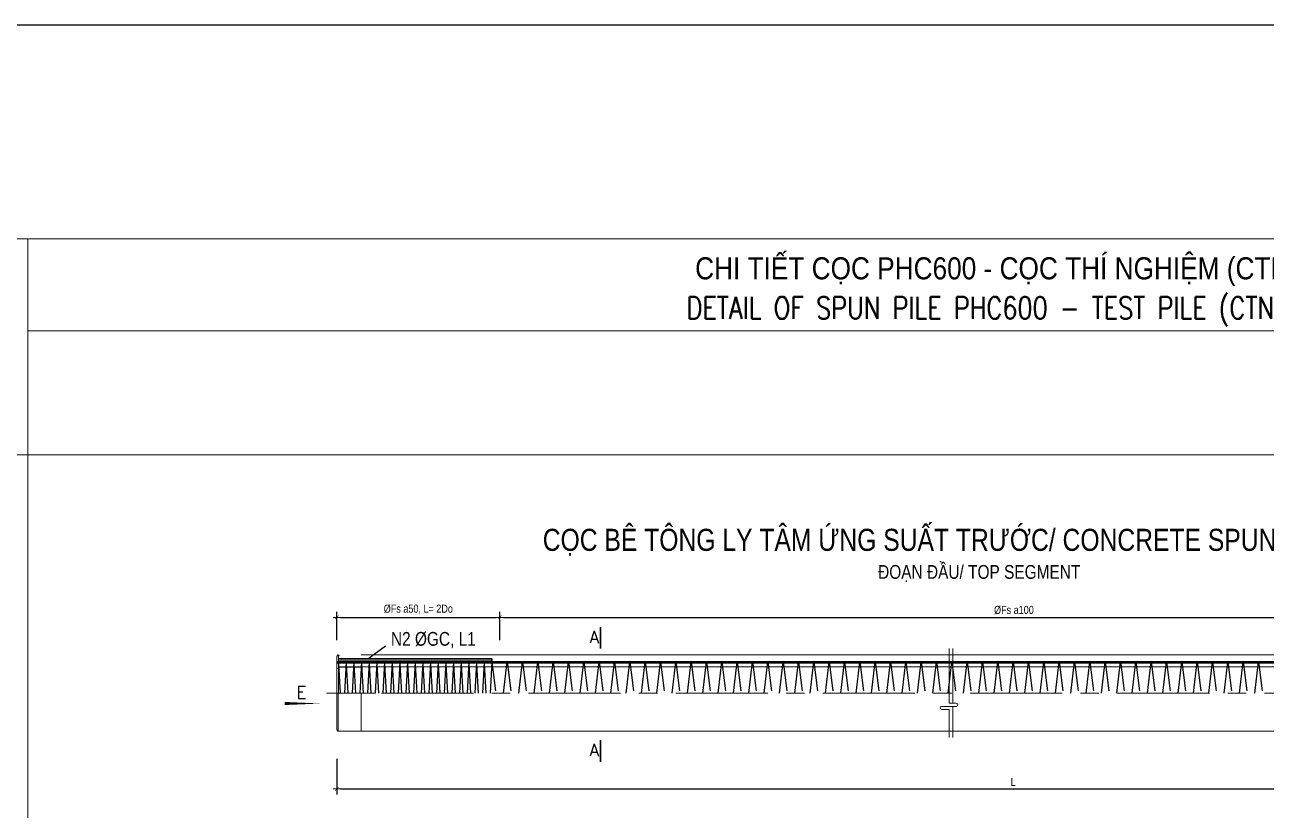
# Model space of a CAD drawing. Header units: millimetres. Extents: x -2123450 to -961021, y -260876 to 649159.
# Drawn here: x -1467108 to -1433376, y 159761 to 181114 of the extents above; entities that cross this region are included whole.
import ezdxf
from ezdxf.enums import TextEntityAlignment as Align

# ---------------------------------------------------------------- set-up
doc = ezdxf.new("R2010")
doc.units = ezdxf.units.MM
doc.header["$LTSCALE"] = 1000
doc.header["$MEASUREMENT"] = 0
doc.header["$PDMODE"] = 66
for name, pattern in [('CENTER2', [1.125, 0.75, -0.125, 0.125, -0.125]), ('CENTERX2', [4, 2.5, -0.5, 0.5, -0.5]), ('HIDDEN2', [4.7625, 3.175, -1.5875])]:
    doc.linetypes.add(name, pattern=pattern)
doc.layers.get('0').update_dxf_attribs({"linetype": 'CONTINUOUS'})
doc.layers.get('DEFPOINTS').update_dxf_attribs({"linetype": 'CONTINUOUS'})
for name, color, linetype, lineweight in [('NDC_S_AXIS', 5, 'CENTER2', 15), ('NDC_S_BREAK-LINE', 1, 'CONTINUOUS', 15), ('NDC_S_CONTINUOUS', 3, 'CONTINUOUS', 20), ('NDC_S_DIM', 1, 'CONTINUOUS', 9), ('NDC_S_ENG TEXT', 2, 'CONTINUOUS', 9), ('NDC_S_FOUNDATION NAME', 7, 'CONTINUOUS', 20), ('NDC_S_HATCH MATERIAL', 8, 'CONTINUOUS', 13), ('NDC_S_REBAR', 4, 'CONTINUOUS', 35), ('NDC_S_STIRRUP', 2, 'CONTINUOUS', 25), ('NDC_S_VN TEXT', 7, 'CONTINUOUS', 9), ('netmanh', 6, 'CONTINUOUS', 15), ('Thep', 1, 'CONTINUOUS', 30)]:
    doc.layers.add(name, color=color, linetype=linetype, lineweight=lineweight)
doc.styles.add('NDC_ARIAL', font='arial.ttf', dxfattribs={"width": 0.8})
doc.styles.add('NDC_ROMANS', font='romans.shx', dxfattribs={"width": 0.8, "bigfont": 'vns.shx'})
doc.styles.get("Standard").update_dxf_attribs({"font": 'romans.shx', "bigfont": 'vns.shx'})
doc.dimstyles.new('DIM', dxfattribs={"dimtxt": 0.03, "dimasz": 0.035, "dimexe": 0.03, "dimexo": 0.03, "dimgap": 0.005, "dimtad": 1, "dimdec": 0, "dimlfac": 10000, "dimzin": 0, "dimdsep": 46, "dimtxsty": 'NDC_ARIAL', "dimblk": 'DOTSMALL', "dimcen": 0.05, "dimclrd": 1, "dimclre": 1, "dimadec": 0, "dimazin": 0, "dimtfac": 1, "dimtdec": 0, "dimtofl": 0, "dimtmove": 0, "dimatfit": 3, "dimfxl": 0.03, "dimtolj": 1, "dimtzin": 0, "dimarcsym": 0})
doc.dimstyles.new('NDC_1-100', dxfattribs={"dimscale": 100, "dimtxt": 2.2, "dimasz": 1, "dimexe": 1.5, "dimexo": 2, "dimgap": 0.8, "dimtad": 1, "dimdec": 0, "dimdsep": 46, "dimtxsty": 'NDC_ARIAL', "dimblk": 'DIMMARK', "dimcen": 49999.938995, "dimdle": 1.5, "dimclrd": 1, "dimclre": 1, "dimclrt": 3, "dimadec": 0, "dimazin": 0, "dimtfac": 1, "dimtdec": 0, "dimtix": 1, "dimtmove": 2, "dimatfit": 3, "dimfxl": 1, "dimarcsym": 0})

# ---------------------------------------------------------------- blocks, each defined once
blk = doc.blocks.new('DIMMARK')
at = {"layer": 'NDC_S_DIM', "color": 1}
blk.add_line((-1.5, 0), (1, 0), dxfattribs=at)
at = {"layer": 'NDC_S_DIM', "color": 2, "const_width": 0.15}
blk.add_lwpolyline([(-0.5, -0.5), (0.5, 0.5)], dxfattribs=at)
blk = doc.blocks.new('*D497')
at = {"layer": 'DEFPOINTS', "color": 0, "transparency": 16777216}
for p in [(-1454199, 165004), (-1458631, 164184), (-1454199, 164184)]:
    blk.add_point(p, dxfattribs=at)
at = {"layer": 'NDC_S_DIM', "color": 1, "lineweight": -2, "transparency": 16777216}
for p, q in [((-1458631, 164384), (-1458631, 165154)), ((-1458531, 165004), (-1454299, 165004)), ((-1454199, 164384), (-1454199, 165154))]:
    blk.add_line(p, q, dxfattribs=at)
at = {"layer": 'NDC_S_DIM', "color": 1, "lineweight": -2, "transparency": 16777216, "xscale": 100, "yscale": 100, "zscale": 100, "rotation": 180}
blk.add_blockref('DIMMARK', (-1458631, 165004), dxfattribs=at)
at = {"layer": 'NDC_S_DIM', "color": 1, "lineweight": -2, "transparency": 16777216, "xscale": 100, "yscale": 100, "zscale": 100}
blk.add_blockref('DIMMARK', (-1454199, 165004), dxfattribs=at)
at = {"layer": 'NDC_S_DIM', "color": 3, "transparency": 16777216, "insert": (-1456415, 165220), "char_height": 220, "attachment_point": 5, "style": 'NDC_ARIAL'}
blk.add_mtext('ØFs a50, L= 2Do', dxfattribs=at)
blk = doc.blocks.new('*D498')
at = {"layer": 'DEFPOINTS', "color": 0, "transparency": 16777216}
for p in [(-1426261, 165004), (-1454199, 164184), (-1426261, 164184)]:
    blk.add_point(p, dxfattribs=at)
at = {"layer": 'NDC_S_DIM', "color": 1, "lineweight": -2, "transparency": 16777216}
for p, q in [((-1454199, 164384), (-1454199, 165154)), ((-1454099, 165004), (-1426361, 165004)), ((-1426261, 164384), (-1426261, 165154))]:
    blk.add_line(p, q, dxfattribs=at)
at = {"layer": 'NDC_S_DIM', "color": 1, "lineweight": -2, "transparency": 16777216, "xscale": 100, "yscale": 100, "zscale": 100, "rotation": 180}
blk.add_blockref('DIMMARK', (-1454199, 165004), dxfattribs=at)
at = {"layer": 'NDC_S_DIM', "color": 1, "lineweight": -2, "transparency": 16777216, "xscale": 100, "yscale": 100, "zscale": 100}
blk.add_blockref('DIMMARK', (-1426261, 165004), dxfattribs=at)
at = {"layer": 'NDC_S_DIM', "color": 3, "transparency": 16777216, "insert": (-1440230, 165202), "char_height": 220, "attachment_point": 5, "style": 'NDC_ARIAL'}
blk.add_mtext('ØFs a100', dxfattribs=at)
blk = doc.blocks.new('*D500')
at = {"layer": 'DEFPOINTS', "color": 0, "transparency": 16777216}
for p in [(-1458631, 161355), (-1421865, 161355), (-1421865, 160337)]:
    blk.add_point(p, dxfattribs=at)
at = {"layer": 'NDC_S_DIM', "color": 1, "lineweight": -2, "transparency": 16777216}
for p, q in [((-1458631, 161155), (-1458631, 160187)), ((-1421865, 161155), (-1421865, 160187)), ((-1458531, 160337), (-1421965, 160337))]:
    blk.add_line(p, q, dxfattribs=at)
at = {"layer": 'NDC_S_DIM', "color": 1, "lineweight": -2, "transparency": 16777216, "xscale": 100, "yscale": 100, "zscale": 100, "rotation": 180}
blk.add_blockref('DIMMARK', (-1458631, 160337), dxfattribs=at)
at = {"layer": 'NDC_S_DIM', "color": 1, "lineweight": -2, "transparency": 16777216, "xscale": 100, "yscale": 100, "zscale": 100}
blk.add_blockref('DIMMARK', (-1421865, 160337), dxfattribs=at)
at = {"layer": 'NDC_S_DIM', "color": 3, "transparency": 16777216, "insert": (-1440248, 160527), "char_height": 220, "attachment_point": 5, "style": 'NDC_ARIAL'}
blk.add_mtext('L ', dxfattribs=at)
blk = doc.blocks.new('daucocmangxong 3.0 khong be tong')
at = {"layer": 'NDC_S_AXIS', "linetype": 'CENTERX2'}
blk.add_line((0.093, 0.25), (-0.2262, 0.25), dxfattribs=at)
at = {"layer": 'NDC_S_CONTINUOUS'}
for p, q in [((-0.148, 0.497), (-0.148, 0.4535)), ((-0.155, 0.4565), (-0.16, 0.4565)), ((-0.155, 0.4435), (-0.16, 0.4435)), ((-0.148, 0.41), (-0.16, 0.41)), ((-0.155, 0.4565), (-0.155, 0.4545)), ((-0.155, 0.4545), (-0.148, 0.4545)), ((-0.155, 0.4455), (-0.155, 0.4435)), ((-0.155, 0.4455), (-0.148, 0.4455)), ((-0.148, 0.4465), (-0.148, 0.25)), ((-0.15, 0.25), (-0.15, 0)), ((0, 0.25), (0, 0)), ((-0.15, 0), (0, 0))]:
    blk.add_line(p, q, dxfattribs=at)
blk.add_lwpolyline([(-0.15, 0.002), (-0.15, 0), (-0.153, 0), (-0.159, 0.012), (-0.16, 0.012), (-0.16, 0.488), (-0.159, 0.488), (-0.153, 0.5), (-0.15, 0.5), (-0.15, 0.497)], dxfattribs=at)
at = {"layer": 'NDC_S_REBAR'}
for p, q in [((-0.156, 0.4535), (0, 0.4535)), ((-0.156, 0.4465), (0, 0.4465))]:
    blk.add_line(p, q, dxfattribs=at)
at = {"layer": 'NDC_S_STIRRUP'}
blk.add_line((-0.148, 0.42), (0, 0.42), dxfattribs=at)
at = {"layer": 'netmanh'}
blk.add_arc((-0.148, 0.497), 0.003, 270, 0, dxfattribs=at)
at = {"layer": 'Thep'}
blk.add_ellipse((-0.1575, 0.4501), major_axis=(0, 0.0055), ratio=0.363902, start_param=5.391025, end_param=10.293338, dxfattribs=at)
blk = doc.blocks.new('thep gia cuong')
at = {"layer": 'NDC_S_REBAR'}
blk.add_lwpolyline([(0, -0.014), (1, -0.014), (1, 0), (0, 0)], dxfattribs=at)
blk = doc.blocks.new('_DotSmall')
at = {"color": 0, "linetype": 'ByBlock', "lineweight": 9, "const_width": 0.5}
blk.add_lwpolyline([(-0.0625, 0, 1), (0.0625, 0, 1)], format="xyb", close=True, dxfattribs=at)

msp = doc.modelspace()

# ---------------------------------------------------------------- linework, layer by layer
at = {"layer": 'DEFPOINTS'}
msp.add_lwpolyline([(-1528125.18, 181113.77), (-1401975.18, 181113.77), (-1401975.18, 92013.77), (-1528125.18, 92013.77)], close=True, dxfattribs=at)
at = {"layer": 'NDC_S_AXIS', "linetype": 'CENTERX2'}
msp.add_line((-1422918.94, 162946.83), (-1457577, 162946.83), dxfattribs=at)
at = {"layer": 'NDC_S_BREAK-LINE'}
for p, q in [((-1441894.38, 162666.72), (-1441894.38, 164161.24)), ((-1441894.38, 162583.39), (-1441894.38, 161734.75))]:
    msp.add_line(p, q, dxfattribs=at)
msp.add_lwpolyline([(-1441993.43, 164161.24), (-1441993.43, 162666.72), (-1441795.34, 162666.72, -1), (-1441795.34, 162583.39), (-1441993.43, 162583.39), (-1442191.51, 162583.39, 1), (-1442191.51, 162500.06), (-1441993.43, 162500.06), (-1441993.43, 161734.75)], format="xyb", dxfattribs=at)
at = {"layer": 'NDC_S_CONTINUOUS'}
for p, q in [((-1414575.18, 175295.06), (-1499510.6, 175295.06)), ((-1467022.14, 175295.06), (-1467022.14, 94563.77)), ((-1467022.14, 172795.98), (-1414575.18, 172795.98)), ((-1414575.18, 169424.27), (-1489935.25, 169424.27)), ((-1457964.64, 163988.5), (-1422531.3, 163988.5)), ((-1457964.64, 163655.16), (-1422531.3, 163655.16)), ((-1457964.64, 161905.16), (-1422531.3, 161905.16))]:
    msp.add_line(p, q, dxfattribs=at)
at = {"layer": 'NDC_S_HATCH MATERIAL'}
msp.add_lwpolyline([(-1460046.67, 162661.64, 83.33, 16.67, 0), (-1459253.85, 162661.64, 416.67, 0, 0), (-1459093.81, 162661.64, 0, 0, 0)], format="xyseb", dxfattribs=at)
at = {"layer": 'NDC_S_REBAR'}
for p, q in [((-1451466.52, 164741.25), (-1451466.52, 164155.06)), ((-1457964.64, 163794.75), (-1422531.3, 163794.75)), ((-1457964.64, 163765.58), (-1422531.3, 163765.58)), ((-1451466.52, 161665.97), (-1451466.52, 161079.78))]:
    msp.add_line(p, q, dxfattribs=at)
at = {"layer": 'NDC_S_STIRRUP', "linetype": 'HIDDEN2', "ltscale": 0.25}
for p, q in [((-1458529.22, 162946.83), (-1458581.3, 163794.75)), ((-1458320.89, 162946.83), (-1458372.97, 163794.75)), ((-1458112.55, 162946.83), (-1458164.64, 163794.75)), ((-1457904.22, 162946.83), (-1457956.3, 163794.75)), ((-1457695.89, 162946.83), (-1457747.97, 163794.75)), ((-1457487.55, 162946.83), (-1457539.64, 163794.75)), ((-1457279.22, 162946.83), (-1457331.3, 163794.75)), ((-1457070.89, 162946.83), (-1457122.97, 163794.75)), ((-1456862.55, 162946.83), (-1456914.64, 163794.75)), ((-1456654.22, 162946.83), (-1456706.3, 163794.75)), ((-1456445.89, 162946.83), (-1456497.97, 163794.75)), ((-1456237.55, 162946.83), (-1456289.64, 163794.75)), ((-1456029.22, 162946.83), (-1456081.3, 163794.75)), ((-1455820.89, 162946.83), (-1455872.97, 163794.75)), ((-1455612.55, 162946.83), (-1455664.64, 163794.75)), ((-1455404.22, 162946.83), (-1455456.3, 163794.75)), ((-1455195.89, 162946.83), (-1455247.97, 163794.75)), ((-1454987.55, 162946.83), (-1455039.64, 163794.75)), ((-1454779.22, 162946.83), (-1454831.3, 163794.75)), ((-1454570.89, 162946.83), (-1454622.97, 163794.75)), ((-1454414.64, 163794.75), (-1454310.47, 162946.83)), ((-1453997.97, 163794.75), (-1453893.8, 162946.83)), ((-1453581.3, 163794.75), (-1453477.14, 162946.83)), ((-1453164.64, 163794.75), (-1453060.47, 162946.83)), ((-1452747.97, 163794.75), (-1452643.8, 162946.83)), ((-1452331.3, 163794.75), (-1452227.14, 162946.83)), ((-1451914.64, 163794.75), (-1451810.47, 162946.83)), ((-1451497.97, 163794.75), (-1451393.8, 162946.83)), ((-1451081.3, 163794.75), (-1450977.14, 162946.83)), ((-1450664.64, 163794.75), (-1450560.47, 162946.83)), ((-1450247.97, 163794.75), (-1450143.8, 162946.83)), ((-1449831.3, 163794.75), (-1449727.14, 162946.83)), ((-1449414.64, 163794.75), (-1449310.47, 162946.83)), ((-1448997.97, 163794.75), (-1448893.8, 162946.83)), ((-1448581.3, 163794.75), (-1448477.14, 162946.83)), ((-1448164.64, 163794.75), (-1448060.47, 162946.83)), ((-1447747.97, 163794.75), (-1447643.8, 162946.83)), ((-1447331.3, 163794.75), (-1447227.14, 162946.83)), ((-1446914.64, 163794.75), (-1446810.47, 162946.83)), ((-1446497.97, 163794.75), (-1446393.8, 162946.83)), ((-1446081.3, 163794.75), (-1445977.14, 162946.83)), ((-1445664.64, 163794.75), (-1445560.47, 162946.83)), ((-1445247.97, 163794.75), (-1445143.8, 162946.83)), ((-1444831.3, 163794.75), (-1444727.14, 162946.83)), ((-1444414.64, 163794.75), (-1444310.47, 162946.83)), ((-1443997.97, 163794.75), (-1443893.8, 162946.83)), ((-1443581.3, 163794.75), (-1443477.14, 162946.83)), ((-1443164.64, 163794.75), (-1443060.47, 162946.83)), ((-1442747.97, 163794.75), (-1442643.8, 162946.83)), ((-1442331.3, 163794.75), (-1442227.14, 162946.83)), ((-1441914.64, 163794.75), (-1441810.47, 162946.83)), ((-1441497.97, 163794.75), (-1441393.8, 162946.83)), ((-1441081.3, 163794.75), (-1440977.14, 162946.83)), ((-1440664.64, 163794.75), (-1440560.47, 162946.83)), ((-1440247.97, 163794.75), (-1440143.8, 162946.83)), ((-1439831.3, 163794.75), (-1439727.14, 162946.83)), ((-1439414.64, 163794.75), (-1439310.47, 162946.83)), ((-1438997.97, 163794.75), (-1438893.8, 162946.83)), ((-1438581.3, 163794.75), (-1438477.14, 162946.83)), ((-1438164.64, 163794.75), (-1438060.47, 162946.83)), ((-1437747.97, 163794.75), (-1437643.8, 162946.83)), ((-1437331.3, 163794.75), (-1437227.14, 162946.83)), ((-1436914.64, 163794.75), (-1436810.47, 162946.83)), ((-1436497.97, 163794.75), (-1436393.8, 162946.83)), ((-1436081.3, 163794.75), (-1435977.14, 162946.83)), ((-1435664.64, 163794.75), (-1435560.47, 162946.83)), ((-1435247.97, 163794.75), (-1435143.8, 162946.83)), ((-1434831.3, 163794.75), (-1434727.14, 162946.83)), ((-1434414.64, 163794.75), (-1434310.47, 162946.83)), ((-1433997.97, 163794.75), (-1433893.8, 162946.83)), ((-1433581.3, 163794.75), (-1433477.14, 162946.83))]:
    msp.add_line(p, q, dxfattribs=at)
at = {"layer": 'NDC_S_STIRRUP'}
for p, q in [((-1458372.97, 163794.75), (-1458425.05, 162946.83)), ((-1458164.64, 163794.75), (-1458216.72, 162946.83)), ((-1457956.3, 163794.75), (-1458008.39, 162946.83)), ((-1457747.97, 163794.75), (-1457800.05, 162946.83)), ((-1457539.64, 163794.75), (-1457591.72, 162946.83)), ((-1457331.3, 163794.75), (-1457383.39, 162946.83)), ((-1457122.97, 163794.75), (-1457175.05, 162946.83)), ((-1456914.64, 163794.75), (-1456966.72, 162946.83)), ((-1456706.3, 163794.75), (-1456758.39, 162946.83)), ((-1456497.97, 163794.75), (-1456550.05, 162946.83)), ((-1456289.64, 163794.75), (-1456341.72, 162946.83)), ((-1456081.3, 163794.75), (-1456133.39, 162946.83)), ((-1455872.97, 163794.75), (-1455925.05, 162946.83)), ((-1455664.64, 163794.75), (-1455716.72, 162946.83)), ((-1455456.3, 163794.75), (-1455508.39, 162946.83)), ((-1455247.97, 163794.75), (-1455300.05, 162946.83)), ((-1455039.64, 163794.75), (-1455091.72, 162946.83)), ((-1454831.3, 163794.75), (-1454883.39, 162946.83)), ((-1454622.97, 163794.75), (-1454675.05, 162946.83)), ((-1454414.64, 163794.75), (-1454466.72, 162946.83)), ((-1454102.14, 162946.83), (-1453997.97, 163794.75)), ((-1453685.47, 162946.83), (-1453581.3, 163794.75)), ((-1453268.8, 162946.83), (-1453164.64, 163794.75)), ((-1452852.14, 162946.83), (-1452747.97, 163794.75)), ((-1452435.47, 162946.83), (-1452331.3, 163794.75)), ((-1452018.8, 162946.83), (-1451914.64, 163794.75)), ((-1451602.14, 162946.83), (-1451497.97, 163794.75)), ((-1451185.47, 162946.83), (-1451081.3, 163794.75)), ((-1450768.8, 162946.83), (-1450664.64, 163794.75)), ((-1450352.14, 162946.83), (-1450247.97, 163794.75)), ((-1449935.47, 162946.83), (-1449831.3, 163794.75)), ((-1449518.8, 162946.83), (-1449414.64, 163794.75)), ((-1449102.14, 162946.83), (-1448997.97, 163794.75)), ((-1448685.47, 162946.83), (-1448581.3, 163794.75)), ((-1448268.8, 162946.83), (-1448164.64, 163794.75)), ((-1447852.14, 162946.83), (-1447747.97, 163794.75)), ((-1447435.47, 162946.83), (-1447331.3, 163794.75)), ((-1447018.8, 162946.83), (-1446914.64, 163794.75)), ((-1446602.14, 162946.83), (-1446497.97, 163794.75)), ((-1446185.47, 162946.83), (-1446081.3, 163794.75)), ((-1445768.8, 162946.83), (-1445664.64, 163794.75)), ((-1445352.14, 162946.83), (-1445247.97, 163794.75)), ((-1444935.47, 162946.83), (-1444831.3, 163794.75)), ((-1444518.8, 162946.83), (-1444414.64, 163794.75)), ((-1444102.14, 162946.83), (-1443997.97, 163794.75)), ((-1443685.47, 162946.83), (-1443581.3, 163794.75)), ((-1443268.8, 162946.83), (-1443164.64, 163794.75)), ((-1442852.14, 162946.83), (-1442747.97, 163794.75)), ((-1442435.47, 162946.83), (-1442331.3, 163794.75)), ((-1442018.8, 162946.83), (-1441914.64, 163794.75)), ((-1441602.14, 162946.83), (-1441497.97, 163794.75)), ((-1441185.47, 162946.83), (-1441081.3, 163794.75)), ((-1440768.8, 162946.83), (-1440664.64, 163794.75)), ((-1440352.14, 162946.83), (-1440247.97, 163794.75)), ((-1439935.47, 162946.83), (-1439831.3, 163794.75)), ((-1439518.8, 162946.83), (-1439414.64, 163794.75)), ((-1439102.14, 162946.83), (-1438997.97, 163794.75)), ((-1438685.47, 162946.83), (-1438581.3, 163794.75)), ((-1438268.8, 162946.83), (-1438164.64, 163794.75)), ((-1437852.14, 162946.83), (-1437747.97, 163794.75)), ((-1437435.47, 162946.83), (-1437331.3, 163794.75)), ((-1437018.8, 162946.83), (-1436914.64, 163794.75)), ((-1436602.14, 162946.83), (-1436497.97, 163794.75)), ((-1436185.47, 162946.83), (-1436081.3, 163794.75)), ((-1435768.8, 162946.83), (-1435664.64, 163794.75)), ((-1435352.14, 162946.83), (-1435247.97, 163794.75)), ((-1434935.47, 162946.83), (-1434831.3, 163794.75)), ((-1434518.8, 162946.83), (-1434414.64, 163794.75)), ((-1434102.14, 162946.83), (-1433997.97, 163794.75)), ((-1433685.47, 162946.83), (-1433581.3, 163794.75))]:
    msp.add_line(p, q, dxfattribs=at)

# ---------------------------------------------------------------- block references
at = {"layer": 'NDC_S_HATCH MATERIAL', "xscale": 4166.666667932241, "yscale": 4166.666667932241, "zscale": 4166.666667932241}
for name, p in [('daucocmangxong 3.0 khong be tong', (-1457964.64, 161905.16)), ('thep gia cuong', (-1458581.3, 163871.97))]:
    msp.add_blockref(name, p, dxfattribs=at)

# ---------------------------------------------------------------- texts
at = {"layer": 'NDC_S_ENG TEXT', "style": 'NDC_ROMANS', "width": 0.8}
msp.add_text('DETAIL OF SPUN PILE PHC600 - TEST PILE (CTN-01)', height=600, dxfattribs=at).set_placement((-1440319.66, 173116.81), align=Align.CENTER)
at = {"layer": 'NDC_S_FOUNDATION NAME', "style": 'NDC_ARIAL', "width": 0.85}
msp.add_text('CHI TIẾT CỌC PHC600 - CỌC THÍ NGHIỆM (CTN-01)', height=600, dxfattribs=at).set_placement((-1440185.08, 174493.24), align=Align.MIDDLE)
at = {"layer": 'NDC_S_VN TEXT', "lineweight": 100, "style": 'NDC_ARIAL', "width": 0.8}
msp.add_text('CỌC BÊ TÔNG LY TÂM ỨNG SUẤT TRƯỚC/ CONCRETE SPUN PILE PHC-AB600', height=600, dxfattribs=at).set_placement((-1440327.13, 166811.36), align=Align.CENTER)
at = {"layer": 'NDC_S_VN TEXT', "style": 'NDC_ARIAL', "width": 0.8}
msp.add_text('ĐOẠN ĐẦU/ TOP SEGMENT', height=375, dxfattribs=at).set_placement((-1441173, 166051.34), align=Align.CENTER)
at = {"layer": 'NDC_S_VN TEXT'}
for s, p in [('A', (-1451761.87, 164303.46)), ('E', (-1459727.21, 162801.51)), ('A', (-1451761.87, 161228.17))]:
    msp.add_text(s, height=333.33, dxfattribs=at).set_placement(p)
at = {"layer": 'NDC_S_VN TEXT', "insert": (-1457158.96, 164606.16), "char_height": 375, "attachment_point": 1, "style": 'NDC_ARIAL'}
msp.add_mtext('\\A1;N2 ØGC, L1', dxfattribs=at)

# ---------------------------------------------------------------- dimensions: what is measured, and where the dimension line sits
at = {"layer": 'NDC_S_DIM'}
for base, p1, p2, text, picture, middle in [((-1454198.91, 165003.94), (-1458631.3, 164184.41), (-1454198.91, 164184.41), 'ØFs a50, L= 2Do', '*D497', (-1456415.1, 165219.75)), ((-1426260.59, 165003.94), (-1454198.91, 164184.41), (-1426260.59, 164184.41), 'ØFs a100', '*D498', (-1440229.75, 165202.42)), ((-1421864.64, 160337.15), (-1458631.3, 161355.16), (-1421864.64, 161355.16), 'L ', '*D500', (-1440247.97, 160527.15))]:
    dim = msp.add_linear_dim(base=base, p1=p1, p2=p2, text=text, dimstyle='NDC_1-100', dxfattribs=at)
    dim.commit()
    dim.dimension.update_dxf_attribs({"geometry": picture, "text_midpoint": middle})

# ---------------------------------------------------------------- leaders
at = {"layer": 'NDC_S_VN TEXT', "annotation_type": 0, "has_hookline": 1, "hookline_direction": 0, "text_width": 2197}
msp.add_leader([(-1457786.23, 163871.97), (-1457307.22, 164230.06), (-1457307.18, 164230.06)], dimstyle='DIM', override={"dimgap": 0.005, "dimtad": 0}, dxfattribs=at)

doc.saveas('drawing.dxf')
